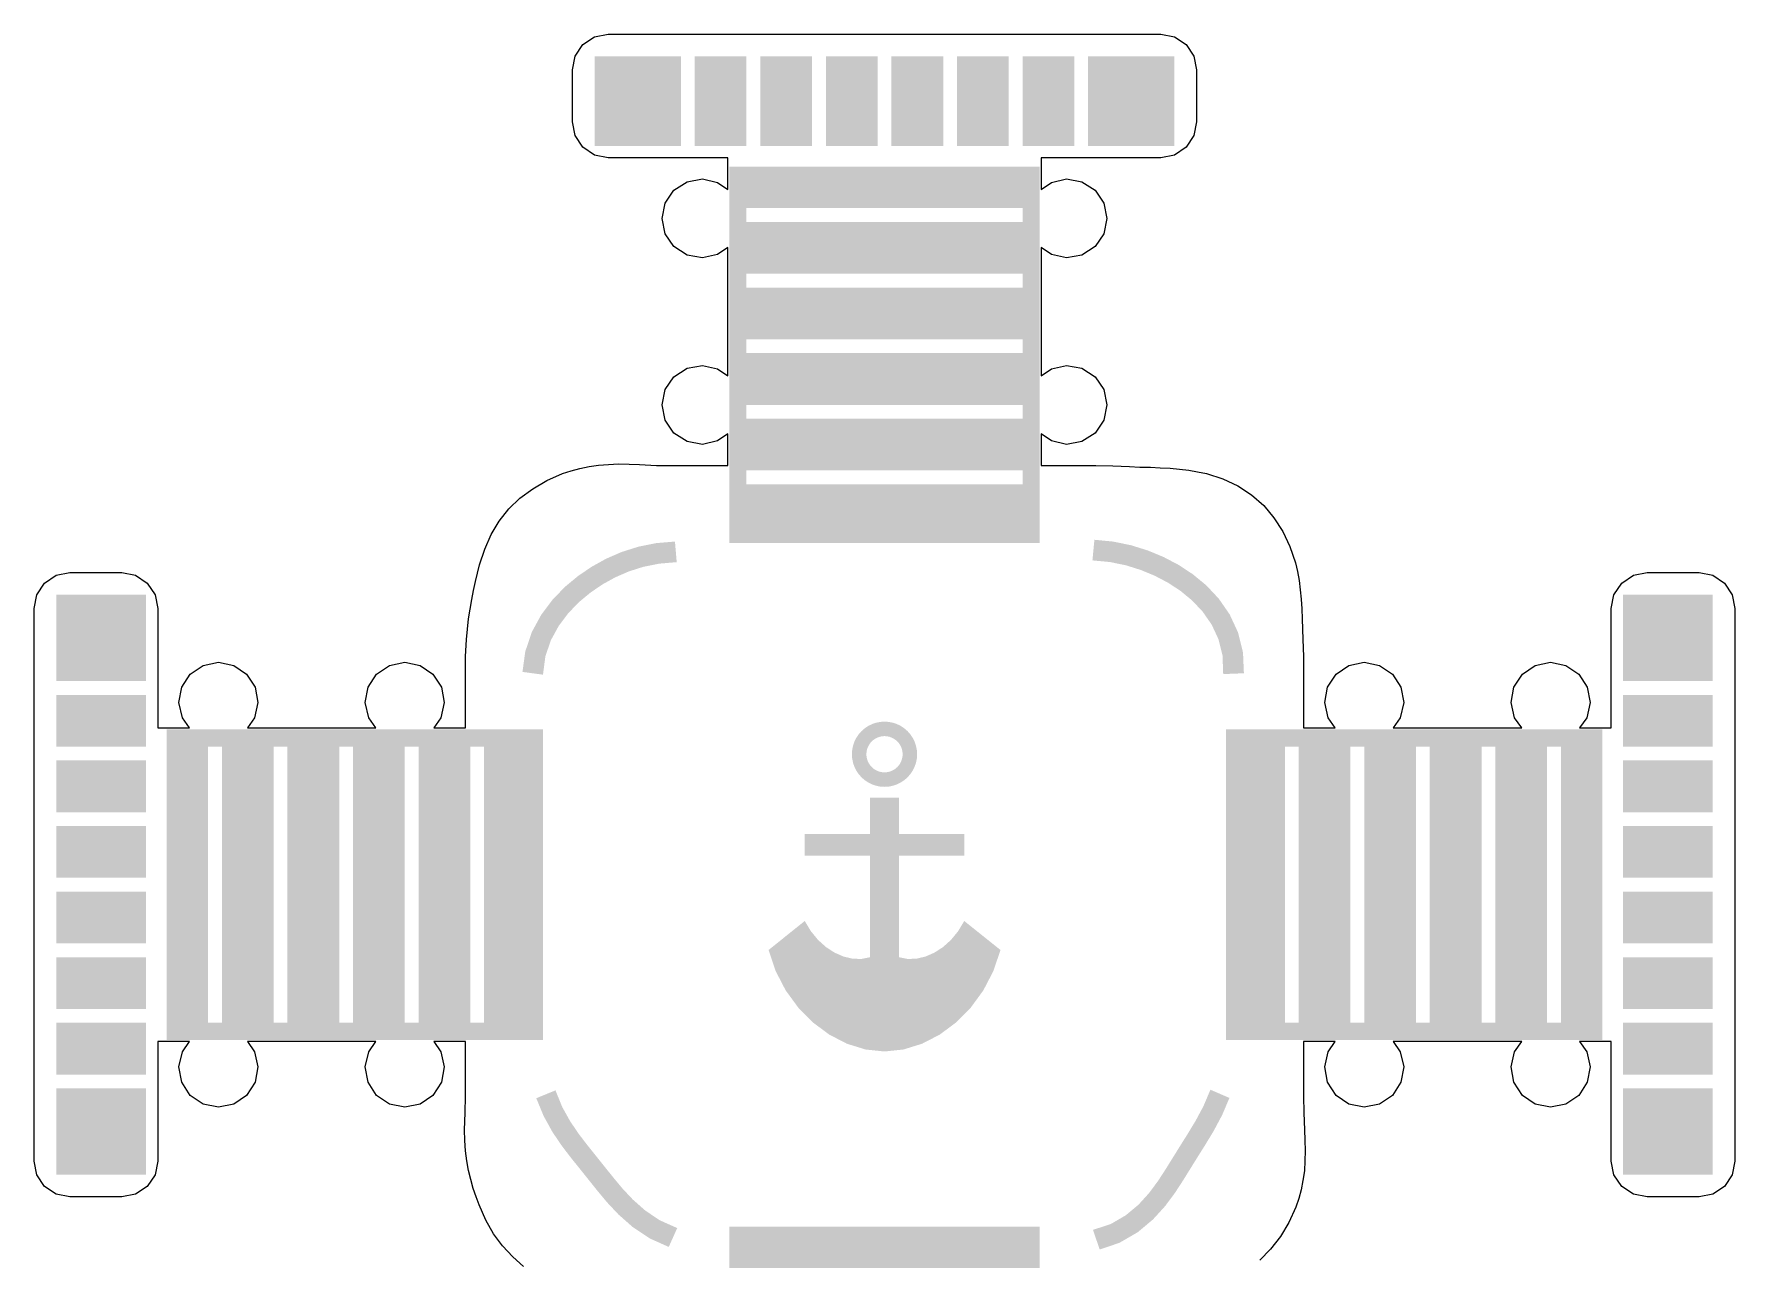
# Model space of a CAD drawing. Header units: millimetres. Extents: x 6 to 297, y 55 to 451.
# Drawn here: x 71.85 to 117.88, y 150.12 to 183.29 of the extents above; entities that cross this region are included whole.
import ezdxf

# ---------------------------------------------------------------- set-up
doc = ezdxf.new("R2010")
doc.units = ezdxf.units.MM
doc.layers.add('CUT', color=1, linetype='Continuous')
doc.layers.add('RASTER', color=7, linetype='Continuous')

msp = doc.modelspace()

# ---------------------------------------------------------------- hatches: boundary and pattern name
at = {"layer": 'RASTER'}
h = msp.add_hatch(color=7, dxfattribs=at)
h.paths.add_polyline_path([(87.02, 180.259), (102.711, 180.259), (102.711, 182.688), (87.02, 182.688)])
h.paths.add_polyline_path([(89.355, 180.259), (89.355, 182.688), (89.729, 182.688), (89.729, 180.259), (89.355, 180.259)], flags=0)
h.paths.add_polyline_path([(91.13, 180.259), (91.13, 182.688), (91.503, 182.688), (91.503, 180.259), (91.13, 180.259)], flags=0)
h.paths.add_polyline_path([(92.904, 180.259), (92.904, 182.688), (93.278, 182.688), (93.278, 180.259), (92.904, 180.259)], flags=0)
h.paths.add_polyline_path([(94.679, 180.259), (94.679, 182.688), (95.053, 182.688), (95.053, 180.259), (94.679, 180.259)], flags=0)
h.paths.add_polyline_path([(96.454, 180.259), (96.454, 182.688), (96.827, 182.688), (96.827, 180.259), (96.454, 180.259)], flags=0)
h.paths.add_polyline_path([(98.228, 180.259), (98.228, 182.688), (98.602, 182.688), (98.602, 180.259), (98.228, 180.259)], flags=0)
h.paths.add_polyline_path([(100.003, 180.259), (100.003, 182.688), (100.376, 182.688), (100.376, 180.259), (100.003, 180.259)], flags=0)
h = msp.add_hatch(color=7, dxfattribs=at)
h.paths.add_polyline_path([(90.663, 169.518), (99.069, 169.518), (99.069, 179.699), (90.663, 179.699)])
h.paths.add_polyline_path([(91.13, 171.106), (91.13, 171.48), (98.602, 171.48), (98.602, 171.106), (91.13, 171.106)], flags=0)
h.paths.add_polyline_path([(91.13, 172.881), (91.13, 173.254), (98.602, 173.254), (98.602, 172.881), (91.13, 172.881)], flags=0)
h.paths.add_polyline_path([(91.13, 174.655), (91.13, 175.029), (98.602, 175.029), (98.602, 174.655), (91.13, 174.655)], flags=0)
h.paths.add_polyline_path([(91.13, 176.43), (91.13, 176.804), (98.602, 176.804), (98.602, 176.43), (91.13, 176.43)], flags=0)
h.paths.add_polyline_path([(91.13, 178.205), (91.13, 178.578), (98.602, 178.578), (98.602, 178.205), (91.13, 178.205)], flags=0)
for points in [[(85.623, 165.955), (85.689, 166.456), (85.838, 166.889), (86.051, 167.278), (86.309, 167.62), (86.598, 167.918), (86.907, 168.175), (87.234, 168.398), (87.58, 168.589), (87.948, 168.749), (88.342, 168.874), (88.768, 168.959), (89.242, 168.999), (89.195, 169.557), (88.69, 169.514), (88.203, 169.417), (87.751, 169.274), (87.332, 169.092), (86.941, 168.875), (86.57, 168.623), (86.216, 168.329), (85.883, 167.984), (85.579, 167.581), (85.324, 167.114), (85.144, 166.584), (85.068, 166.03)], [(100.493, 169.047), (100.971, 169.002), (101.402, 168.913), (101.804, 168.787), (102.182, 168.63), (102.539, 168.443), (102.876, 168.222), (103.19, 167.963), (103.475, 167.661), (103.719, 167.311), (103.904, 166.914), (104.013, 166.475), (104.032, 165.971), (104.592, 165.993), (104.568, 166.553), (104.432, 167.1), (104.205, 167.589), (103.911, 168.013), (103.574, 168.372), (103.208, 168.673), (102.823, 168.926), (102.421, 169.137), (101.995, 169.314), (101.541, 169.456), (101.053, 169.556), (100.546, 169.605)], [(94.474, 162.625), (95.258, 162.625), (95.258, 161.645), (97.023, 161.645), (97.023, 161.056), (95.258, 161.056), (95.258, 158.31), (95.487, 158.264), (95.727, 158.27), (95.972, 158.328), (96.214, 158.433), (96.448, 158.584), (96.665, 158.779), (96.859, 159.016), (97.023, 159.291), (98.004, 158.506), (97.813, 157.938), (97.541, 157.415), (97.201, 156.948), (96.803, 156.545), (96.359, 156.216), (95.88, 155.969), (95.379, 155.814), (94.866, 155.76), (94.353, 155.814), (93.851, 155.969), (93.373, 156.216), (92.929, 156.545), (92.531, 156.948), (92.19, 157.415), (91.919, 157.938), (91.728, 158.506), (92.708, 159.291), (92.873, 159.016), (93.067, 158.779), (93.284, 158.584), (93.517, 158.433), (93.76, 158.328), (94.005, 158.27), (94.245, 158.264), (94.474, 158.31), (94.474, 161.056), (92.708, 161.056), (92.708, 161.645), (94.474, 161.645)], [(89.256, 150.983), (88.782, 151.194), (88.39, 151.458), (88.054, 151.755), (87.768, 152.06), (87.519, 152.36), (87.287, 152.649), (87.06, 152.933), (86.828, 153.221), (86.593, 153.528), (86.361, 153.869), (86.146, 154.254), (85.961, 154.708), (85.442, 154.496), (85.641, 154.013), (85.883, 153.576), (86.138, 153.201), (86.387, 152.876), (86.623, 152.583), (86.85, 152.299), (87.085, 152.005), (87.349, 151.688), (87.664, 151.352), (88.048, 151.013), (88.511, 150.703), (89.027, 150.472)], [(103.686, 154.725), (103.494, 154.275), (103.286, 153.887), (103.074, 153.536), (102.868, 153.208), (102.671, 152.891), (102.475, 152.576), (102.267, 152.256), (102.028, 151.933), (101.742, 151.618), (101.398, 151.33), (100.995, 151.095), (100.509, 150.934), (100.688, 150.402), (101.225, 150.584), (101.718, 150.87), (102.129, 151.213), (102.46, 151.576), (102.727, 151.936), (102.948, 152.275), (103.147, 152.596), (103.343, 152.911), (103.551, 153.242), (103.774, 153.611), (104, 154.034), (104.201, 154.504)]]:
    msp.add_hatch(color=7, dxfattribs=at).paths.add_polyline_path(points)
h = msp.add_hatch(color=7, dxfattribs=at)
h.paths.add_polyline_path([(74.878, 152.426), (74.878, 168.117), (72.45, 168.117), (72.45, 152.426)])
h.paths.add_polyline_path([(74.878, 154.761), (72.45, 154.761), (72.45, 155.135), (74.878, 155.135), (74.878, 154.761)], flags=0)
h.paths.add_polyline_path([(74.878, 156.536), (72.45, 156.536), (72.45, 156.909), (74.878, 156.909), (74.878, 156.536)], flags=0)
h.paths.add_polyline_path([(74.878, 158.31), (72.45, 158.31), (72.45, 158.684), (74.878, 158.684), (74.878, 158.31)], flags=0)
h.paths.add_polyline_path([(74.878, 160.085), (72.45, 160.085), (72.45, 160.459), (74.878, 160.459), (74.878, 160.085)], flags=0)
h.paths.add_polyline_path([(74.878, 161.86), (72.45, 161.86), (72.45, 162.233), (74.878, 162.233), (74.878, 161.86)], flags=0)
h.paths.add_polyline_path([(74.878, 163.634), (72.45, 163.634), (72.45, 164.008), (74.878, 164.008), (74.878, 163.634)], flags=0)
h.paths.add_polyline_path([(74.878, 165.409), (72.45, 165.409), (72.45, 165.782), (74.878, 165.782), (74.878, 165.409)], flags=0)
h = msp.add_hatch(color=7, dxfattribs=at)
h.paths.add_polyline_path([(114.853, 168.117), (114.853, 152.426), (117.282, 152.426), (117.282, 168.117)])
h.paths.add_polyline_path([(114.853, 165.782), (117.282, 165.782), (117.282, 165.409), (114.853, 165.409), (114.853, 165.782)], flags=0)
h.paths.add_polyline_path([(114.853, 164.008), (117.282, 164.008), (117.282, 163.634), (114.853, 163.634), (114.853, 164.008)], flags=0)
h.paths.add_polyline_path([(114.853, 162.233), (117.282, 162.233), (117.282, 161.86), (114.853, 161.86), (114.853, 162.233)], flags=0)
h.paths.add_polyline_path([(114.853, 160.459), (117.282, 160.459), (117.282, 160.085), (114.853, 160.085), (114.853, 160.459)], flags=0)
h.paths.add_polyline_path([(114.853, 158.684), (117.282, 158.684), (117.282, 158.31), (114.853, 158.31), (114.853, 158.684)], flags=0)
h.paths.add_polyline_path([(114.853, 156.909), (117.282, 156.909), (117.282, 156.536), (114.853, 156.536), (114.853, 156.909)], flags=0)
h.paths.add_polyline_path([(114.853, 155.135), (117.282, 155.135), (117.282, 154.761), (114.853, 154.761), (114.853, 155.135)], flags=0)
h = msp.add_hatch(color=7, dxfattribs=at)
h.paths.add_polyline_path([(85.619, 156.069), (85.619, 164.475), (75.439, 164.475), (75.439, 156.069)])
h.paths.add_polyline_path([(84.031, 156.536), (83.658, 156.536), (83.658, 164.008), (84.031, 164.008), (84.031, 156.536)], flags=0)
h.paths.add_polyline_path([(82.257, 156.536), (81.883, 156.536), (81.883, 164.008), (82.257, 164.008), (82.257, 156.536)], flags=0)
h.paths.add_polyline_path([(80.482, 156.536), (80.109, 156.536), (80.109, 164.008), (80.482, 164.008), (80.482, 156.536)], flags=0)
h.paths.add_polyline_path([(78.708, 156.536), (78.334, 156.536), (78.334, 164.008), (78.708, 164.008), (78.708, 156.536)], flags=0)
h.paths.add_polyline_path([(76.933, 156.536), (76.559, 156.536), (76.559, 164.008), (76.933, 164.008), (76.933, 156.536)], flags=0)
h = msp.add_hatch(color=7, dxfattribs=at)
h.paths.add_polyline_path([(95.748, 163.802), (95.741, 163.687), (95.718, 163.574), (95.681, 163.464), (95.63, 163.361), (95.566, 163.265), (95.49, 163.178), (95.403, 163.102), (95.307, 163.038), (95.204, 162.987), (95.094, 162.95), (94.981, 162.927), (94.866, 162.92), (94.751, 162.927), (94.637, 162.95), (94.528, 162.987), (94.424, 163.038), (94.328, 163.102), (94.242, 163.178), (94.166, 163.265), (94.101, 163.361), (94.05, 163.464), (94.013, 163.574), (93.991, 163.687), (93.983, 163.802), (93.991, 163.917), (94.013, 164.031), (94.05, 164.14), (94.101, 164.244), (94.166, 164.34), (94.242, 164.426), (94.328, 164.502), (94.424, 164.567), (94.528, 164.618), (94.637, 164.655), (94.751, 164.677), (94.866, 164.685), (94.981, 164.677), (95.094, 164.655), (95.204, 164.618), (95.307, 164.567), (95.403, 164.502), (95.49, 164.426), (95.566, 164.34), (95.63, 164.244), (95.681, 164.14), (95.718, 164.031), (95.741, 163.917)])
h.paths.add_polyline_path([(95.356, 163.802), (95.352, 163.738), (95.339, 163.675), (95.319, 163.615), (95.29, 163.557), (95.255, 163.504), (95.213, 163.456), (95.164, 163.413), (95.111, 163.378), (95.053, 163.349), (94.993, 163.329), (94.93, 163.316), (94.866, 163.312), (94.802, 163.316), (94.739, 163.329), (94.678, 163.349), (94.621, 163.378), (94.567, 163.413), (94.519, 163.456), (94.477, 163.504), (94.441, 163.557), (94.413, 163.615), (94.392, 163.675), (94.38, 163.738), (94.375, 163.802), (94.38, 163.866), (94.392, 163.929), (94.413, 163.99), (94.441, 164.047), (94.477, 164.101), (94.519, 164.149), (94.567, 164.191), (94.621, 164.227), (94.678, 164.255), (94.739, 164.276), (94.802, 164.288), (94.866, 164.293), (94.93, 164.288), (94.993, 164.276), (95.053, 164.255), (95.111, 164.227), (95.164, 164.191), (95.213, 164.149), (95.255, 164.101), (95.29, 164.047), (95.319, 163.99), (95.339, 163.929), (95.352, 163.866)], flags=0)
h = msp.add_hatch(color=7, dxfattribs=at)
h.paths.add_polyline_path([(104.112, 164.475), (104.112, 156.069), (114.293, 156.069), (114.293, 164.475)])
h.paths.add_polyline_path([(105.7, 164.008), (106.074, 164.008), (106.074, 156.536), (105.7, 156.536), (105.7, 164.008)], flags=0)
h.paths.add_polyline_path([(107.475, 164.008), (107.848, 164.008), (107.848, 156.536), (107.475, 156.536), (107.475, 164.008)], flags=0)
h.paths.add_polyline_path([(109.249, 164.008), (109.623, 164.008), (109.623, 156.536), (109.249, 156.536), (109.249, 164.008)], flags=0)
h.paths.add_polyline_path([(111.024, 164.008), (111.398, 164.008), (111.398, 156.536), (111.024, 156.536), (111.024, 164.008)], flags=0)
h.paths.add_polyline_path([(112.799, 164.008), (113.172, 164.008), (113.172, 156.536), (112.799, 156.536), (112.799, 164.008)], flags=0)
h = msp.add_hatch(color=7, dxfattribs=at)
h.paths.add_polyline_path([(99.069, 151.025), (90.663, 151.025), (90.663, 140.845), (99.069, 140.845)])
h.paths.add_polyline_path([(98.602, 149.437), (98.602, 149.064), (91.13, 149.064), (91.13, 149.437), (98.602, 149.437)], flags=0)
h.paths.add_polyline_path([(98.602, 147.663), (98.602, 147.289), (91.13, 147.289), (91.13, 147.663), (98.602, 147.663)], flags=0)
h.paths.add_polyline_path([(98.602, 145.888), (98.602, 145.515), (91.13, 145.515), (91.13, 145.888), (98.602, 145.888)], flags=0)
h.paths.add_polyline_path([(98.602, 144.114), (98.602, 143.74), (91.13, 143.74), (91.13, 144.114), (98.602, 144.114)], flags=0)
h.paths.add_polyline_path([(98.602, 142.339), (98.602, 141.965), (91.13, 141.965), (91.13, 142.339), (98.602, 142.339)], flags=0)

# ---------------------------------------------------------------- linework, layer by layer
at = {"layer": 'CUT'}
msp.add_lwpolyline([(85.1, 149.94), (84.803, 150.208), (84.527, 150.499), (84.284, 150.831), (84.074, 151.2), (83.892, 151.608), (83.815, 151.829), (83.736, 152.052), (83.672, 152.295), (83.609, 152.539), (83.565, 152.803), (83.525, 153.07), (83.509, 153.355), (83.501, 153.64), (83.518, 154.099), (83.524, 154.555), (83.524, 155.012), (83.524, 155.47), (83.524, 156.029), (82.666, 156.029), (82.86, 155.754), (82.951, 155.342), (82.876, 154.927), (82.646, 154.573), (82.297, 154.337), (81.883, 154.253), (81.47, 154.337), (81.121, 154.573), (80.89, 154.927), (80.815, 155.342), (80.906, 155.754), (81.101, 156.029), (77.622, 156.029), (77.816, 155.754), (77.908, 155.342), (77.832, 154.927), (77.602, 154.573), (77.253, 154.337), (76.84, 154.253), (76.426, 154.337), (76.077, 154.573), (75.847, 154.927), (75.772, 155.342), (75.863, 155.754), (76.057, 156.029), (75.198, 156.029), (75.198, 152.796), (75.125, 152.427), (74.914, 152.11), (74.597, 151.899), (74.228, 151.826), (72.819, 151.826), (72.45, 151.899), (72.134, 152.11), (71.923, 152.427), (71.849, 152.796), (71.849, 167.748), (71.923, 168.117), (72.134, 168.433), (72.45, 168.644), (72.819, 168.718), (74.228, 168.718), (74.597, 168.644), (74.914, 168.433), (75.125, 168.117), (75.198, 167.748), (75.198, 164.515), (76.057, 164.515), (75.863, 164.789), (75.772, 165.201), (75.847, 165.616), (76.077, 165.97), (76.426, 166.207), (76.84, 166.29), (77.253, 166.207), (77.602, 165.97), (77.832, 165.616), (77.908, 165.201), (77.816, 164.789), (77.622, 164.515), (81.101, 164.515), (80.906, 164.789), (80.815, 165.201), (80.89, 165.616), (81.121, 165.97), (81.47, 166.207), (81.883, 166.29), (82.297, 166.207), (82.646, 165.97), (82.876, 165.616), (82.951, 165.201), (82.86, 164.789), (82.666, 164.515), (83.524, 164.515), (83.524, 165.074), (83.524, 165.531), (83.524, 165.989), (83.527, 166.447), (83.549, 166.906), (83.578, 167.189), (83.608, 167.47), (83.653, 167.731), (83.694, 167.991), (83.746, 168.233), (83.793, 168.475), (83.852, 168.7), (83.906, 168.926), (84.046, 169.352), (84.22, 169.746), (84.437, 170.109), (84.697, 170.438), (85, 170.73), (85.344, 170.987), (85.728, 171.209), (86.151, 171.394), (86.384, 171.467), (86.617, 171.537), (86.87, 171.584), (87.123, 171.626), (87.394, 171.644), (87.664, 171.658), (87.951, 171.649), (88.236, 171.64), (88.693, 171.616), (89.149, 171.613), (89.606, 171.613), (90.064, 171.613), (90.623, 171.613), (90.623, 172.472), (90.348, 172.278), (89.936, 172.186), (89.521, 172.262), (89.168, 172.492), (88.931, 172.841), (88.847, 173.254), (88.931, 173.668), (89.168, 174.017), (89.521, 174.247), (89.936, 174.322), (90.348, 174.231), (90.623, 174.037), (90.623, 177.515), (90.348, 177.321), (89.936, 177.23), (89.521, 177.305), (89.168, 177.535), (88.931, 177.884), (88.847, 178.298), (88.931, 178.711), (89.168, 179.06), (89.521, 179.291), (89.936, 179.366), (90.348, 179.275), (90.623, 179.08), (90.623, 179.939), (87.39, 179.939), (87.021, 180.013), (86.705, 180.224), (86.493, 180.54), (86.42, 180.909), (86.42, 182.318), (86.493, 182.687), (86.705, 183.003), (87.021, 183.215), (87.39, 183.288), (102.342, 183.288), (102.711, 183.215), (103.027, 183.003), (103.238, 182.687), (103.312, 182.318), (103.312, 180.909), (103.238, 180.54), (103.027, 180.224), (102.711, 180.013), (102.342, 179.939), (99.109, 179.939), (99.109, 179.08), (99.384, 179.275), (99.795, 179.366), (100.21, 179.291), (100.564, 179.06), (100.801, 178.711), (100.884, 178.298), (100.801, 177.884), (100.564, 177.535), (100.21, 177.305), (99.795, 177.23), (99.384, 177.321), (99.109, 177.515), (99.109, 174.037), (99.384, 174.231), (99.795, 174.322), (100.21, 174.247), (100.564, 174.017), (100.801, 173.668), (100.884, 173.254), (100.801, 172.841), (100.564, 172.492), (100.21, 172.262), (99.795, 172.186), (99.384, 172.278), (99.109, 172.472), (99.109, 171.613), (99.668, 171.613), (100.125, 171.613), (100.583, 171.613), (101.041, 171.606), (101.499, 171.585), (101.78, 171.572), (102.062, 171.568), (102.328, 171.552), (102.595, 171.542), (102.846, 171.517), (103.1, 171.492), (103.338, 171.447), (103.578, 171.4), (104.021, 171.257), (104.429, 171.061), (104.797, 170.818), (105.128, 170.533), (105.405, 170.196), (105.642, 169.827), (105.838, 169.422), (105.987, 168.983), (106.039, 168.743), (106.088, 168.507), (106.116, 168.254), (106.145, 168.002), (106.156, 167.735), (106.171, 167.469), (106.174, 167.186), (106.184, 166.904), (106.201, 166.447), (106.207, 165.989), (106.207, 165.531), (106.207, 165.074), (106.207, 164.515), (107.066, 164.515), (106.872, 164.789), (106.78, 165.201), (106.856, 165.616), (107.086, 165.97), (107.435, 166.207), (107.848, 166.29), (108.262, 166.207), (108.611, 165.97), (108.841, 165.616), (108.916, 165.201), (108.825, 164.789), (108.631, 164.515), (112.11, 164.515), (111.915, 164.789), (111.824, 165.201), (111.899, 165.616), (112.129, 165.97), (112.478, 166.207), (112.892, 166.29), (113.306, 166.207), (113.655, 165.97), (113.885, 165.616), (113.96, 165.201), (113.869, 164.789), (113.674, 164.515), (114.533, 164.515), (114.533, 167.748), (114.607, 168.117), (114.818, 168.433), (115.134, 168.644), (115.503, 168.718), (116.912, 168.718), (117.281, 168.644), (117.597, 168.433), (117.809, 168.117), (117.882, 167.748), (117.882, 152.796), (117.809, 152.427), (117.597, 152.11), (117.281, 151.899), (116.912, 151.826), (115.503, 151.826), (115.134, 151.899), (114.818, 152.11), (114.607, 152.427), (114.533, 152.796), (114.533, 156.029), (113.674, 156.029), (113.869, 155.754), (113.96, 155.342), (113.885, 154.927), (113.655, 154.573), (113.306, 154.337), (112.892, 154.253), (112.478, 154.337), (112.129, 154.573), (111.899, 154.927), (111.824, 155.342), (111.915, 155.754), (112.11, 156.029), (108.631, 156.029), (108.825, 155.754), (108.916, 155.342), (108.841, 154.927), (108.611, 154.573), (108.262, 154.337), (107.848, 154.253), (107.435, 154.337), (107.086, 154.573), (106.856, 154.927), (106.78, 155.342), (106.872, 155.754), (107.066, 156.029), (106.207, 156.029), (106.207, 155.47), (106.207, 155.012), (106.207, 154.555), (106.21, 154.099), (106.232, 153.642), (106.243, 153.358), (106.254, 153.071), (106.244, 152.8), (106.23, 152.528), (106.19, 152.274), (106.145, 152.02), (106.076, 151.786), (106.001, 151.552), (105.809, 151.13), (105.578, 150.751), (105.315, 150.413), (105.021, 150.114)], dxfattribs=at)

doc.saveas('drawing.dxf')
